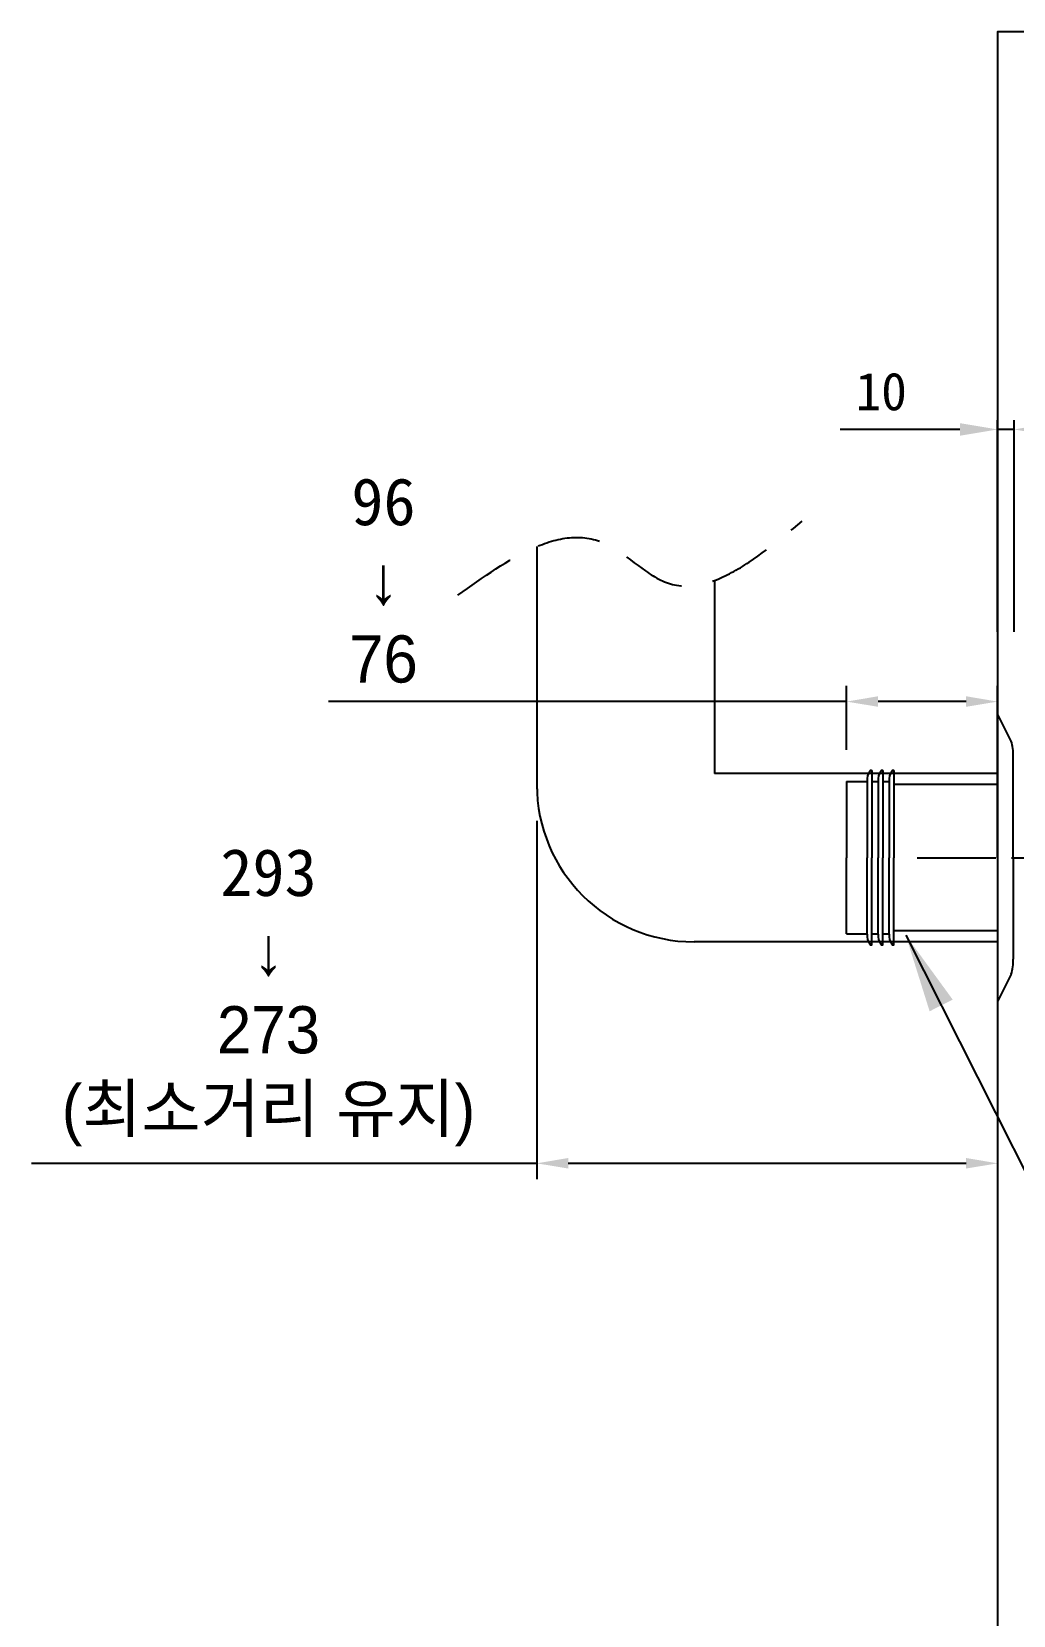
# Model space of a CAD drawing. Extents: x -2137 to 3740, y 68 to 2359.
# Drawn here: x -2137 to -1513, y 1213 to 2220 of the extents above; entities that cross this region are included whole.
import ezdxf

# ---------------------------------------------------------------- set-up
doc = ezdxf.new("R2010")
doc.units = 0
doc.header["$LTSCALE"] = 20
doc.header["$MEASUREMENT"] = 0
doc.linetypes.add('ACISOTGL', pattern=[3, 2, -1])
doc.linetypes.add('CENTER', pattern=[2, 1.25, -0.25, 0.25, -0.25])
doc.layers.get('0').update_dxf_attribs({"linetype": 'CONTINUOUS'})
doc.layers.get('DEFPOINTS').update_dxf_attribs({"linetype": 'CONTINUOUS'})
for name, color, linetype in [('1', 7, 'CONTINUOUS'), ('6', 6, 'CONTINUOUS'), ('CENTER', 2, 'CENTER'), ('전열', 7, 'CONTINUOUS')]:
    doc.layers.add(name, color=color, linetype=linetype)
doc.dimstyles.get("Standard").update_dxf_attribs({"dimtxt": 2.7, "dimasz": 2.5, "dimexe": 1.5, "dimexo": 1.5, "dimgap": 1.5, "dimtad": 1, "dimdec": 0, "dimlfac": 10, "dimzin": 0, "dimdsep": 46, "dimtxsty": 'Standard', "dimcen": 0, "dimclrt": 2, "dimadec": 0, "dimazin": 0, "dimtfac": 1, "dimtdec": 0, "dimtmove": 0, "dimatfit": 3, "dimfxl": 0, "dimtolj": 1, "dimtzin": 0, "dimarcsym": 0})

# ---------------------------------------------------------------- blocks, each defined once
blk = doc.blocks.new('*D15')
at = {"color": 3, "lineweight": -2}
for p, q in [((-1522.6, 1838.4), (-1522.6, 1973.1)), ((-1512.1, 1838.4), (-1512.1, 1973.1)), ((-1546.6, 1967.1), (-1622.6, 1967.1)), ((-1512.1, 1967.1), (-1522.6, 1967.1)), ((-1488.1, 1967.1), (-1464.1, 1967.1))]:
    blk.add_line(p, q, dxfattribs=at)
at = {"color": 3}
for points in [[(-1546.6, 1971.1), (-1546.6, 1963.1), (-1522.6, 1967.1)], [(-1488.1, 1971.1), (-1488.1, 1963.1), (-1512.1, 1967.1)]]:
    blk.add_solid(points, dxfattribs=at)
at = {"layer": 'DEFPOINTS', "color": 0}
for p in [(-1512.1, 1967.1), (-1522.6, 1836.6), (-1512.1, 1836.6)]:
    blk.add_point(p, dxfattribs=at)
at = {"color": 2, "insert": (-1596.6, 1991.1), "char_height": 24, "attachment_point": 5}
blk.add_mtext('\\A1;10', dxfattribs=at)
blk = doc.blocks.new('*D23')
at = {"layer": '1', "color": 3, "lineweight": -2}
for p, q in [((-1815.6, 1718.4), (-1815.6, 1490.6)), ((-1522.6, 1583.4), (-1522.6, 1490.6)), ((-1815.6, 1500.6), (-2136.8, 1500.6)), ((-1542.6, 1500.6), (-1795.6, 1500.6))]:
    blk.add_line(p, q, dxfattribs=at)
at = {"layer": '1', "color": 3}
for points in [[(-1795.6, 1504), (-1795.6, 1497.3), (-1815.6, 1500.6)], [(-1542.6, 1504), (-1542.6, 1497.3), (-1522.6, 1500.6)]]:
    blk.add_solid(points, dxfattribs=at)
at = {"layer": 'DEFPOINTS', "color": 0}
for p in [(-1815.6, 1738.4), (-1522.6, 1603.4), (-1522.6, 1500.6)]:
    blk.add_point(p, dxfattribs=at)
at = {"layer": '1', "color": 1, "insert": (-1986.2, 1606), "char_height": 30, "attachment_point": 5}
blk.add_mtext('\\A1;293\\P{\\fGulim|b0|i0|c129|p50;↓\\P273 \\P(최소거리 유지)}', dxfattribs=at)
blk = doc.blocks.new('*D24')
at = {"layer": '1', "color": 3, "lineweight": -2}
for p, q in [((-1618.6, 1763.4), (-1618.6, 1804.1)), ((-1522.6, 1761.4), (-1522.6, 1804.1)), ((-1618.6, 1794.1), (-1948.1, 1794.1)), ((-1542.6, 1794.1), (-1598.6, 1794.1))]:
    blk.add_line(p, q, dxfattribs=at)
at = {"layer": '1', "color": 3}
for points in [[(-1598.6, 1797.5), (-1598.6, 1790.8), (-1618.6, 1794.1)], [(-1542.6, 1797.5), (-1542.6, 1790.8), (-1522.6, 1794.1)]]:
    blk.add_solid(points, dxfattribs=at)
at = {"layer": 'DEFPOINTS', "color": 0}
for p in [(-1522.6, 1794.1), (-1618.6, 1743.4), (-1522.6, 1741.4)]:
    blk.add_point(p, dxfattribs=at)
at = {"layer": '1', "color": 1, "insert": (-1913.1, 1871), "char_height": 30, "width": 50, "attachment_point": 5}
blk.add_mtext('\\A1;96\\P{\\fGulim|b0|i0|c129|p50;↓\\P76}', dxfattribs=at)

msp = doc.modelspace()

# ---------------------------------------------------------------- linework, layer by layer
at = {"color": 6}
for p, q in [((-1522.6, 1694.9), (-1522.6, 1786.4)), ((-1513.9, 1769), (-1522.6, 1786.4)), ((-1512.6, 1694.9), (-1512.6, 1759.5)), ((-1522.6, 1694.9), (-1522.6, 1603.4)), ((-1512.6, 1694.9), (-1512.6, 1630.3)), ((-1513.9, 1620.8), (-1522.6, 1603.4))]:
    msp.add_line(p, q, dxfattribs=at)
at = {"color": 5}
for p, q in [((-1522.6, 1741.4), (-1588.6, 1741.4)), ((-1522.6, 1648.4), (-1588.6, 1648.4))]:
    msp.add_line(p, q, dxfattribs=at)
at = {"color": 6}
for centre, start, end in [((-1547.6, 1759.5), 0, 15.7342), ((-1547.6, 1630.3), 344.2658, 0)]:
    msp.add_arc(centre, 35, start, end, dxfattribs=at)
at = {"layer": '1', "color": 4}
for p, q in [((-1522.6, 1748.4), (-1702.6, 1748.4)), ((-1522.6, 1641.4), (-1715.6, 1641.4))]:
    msp.add_line(p, q, dxfattribs=at)
for points in [[(-1815.6, 1892.6), (-1815.6, 1738.4)], [(-1702.6, 1871.1), (-1702.6, 1748.4)]]:
    msp.add_lwpolyline(points, dxfattribs=at)
msp.add_arc((-1715.6, 1741.4), 100, 180, 270, dxfattribs=at)
at = {"layer": '1', "color": 7, "linetype": 'ACISOTGL'}
msp.add_spline([(-1865.8, 1861.8), (-1772.9, 1894.9), (-1734.4, 1870.3), (-1646.8, 1908.7)], degree=3, dxfattribs=at)
at = {"layer": '6'}
msp.add_lwpolyline([(912.6, 2219.9), (-1522.6, 2219.9), (-1522.6, 294.9), (404.9, 294.9), (404.9, 1156.1)], dxfattribs=at)
at = {"layer": 'CENTER', "color": 2, "linetype": 'CENTER', "ltscale": 2}
msp.add_line((-1573.8, 1694.9), (-862.7, 1694.9), dxfattribs=at)
at = {"layer": 'DEFPOINTS', "color": 0, "linetype": 'ByBlock'}
msp.add_point((-1512.6, 1694.9), dxfattribs=at)
at = {"layer": '전열', "color": 3}
for p, q in [((-1618.6, 1743.4), (-1605.6, 1743.4)), ((-1618.6, 1743.4), (-1618.6, 1694.9)), ((-1605.6, 1743.4), (-1605.6, 1694.9)), ((-1603.1, 1750.4), (-1602.8, 1750.4)), ((-1602.6, 1750.2), (-1602.6, 1694.9)), ((-1602.6, 1743.4), (-1598.6, 1743.4)), ((-1598.6, 1743.4), (-1598.6, 1694.9)), ((-1596.1, 1750.4), (-1595.8, 1750.4)), ((-1595.6, 1750.2), (-1595.6, 1694.9)), ((-1595.6, 1743.4), (-1591.6, 1743.4)), ((-1591.6, 1743.4), (-1591.6, 1694.9)), ((-1589.1, 1750.4), (-1588.8, 1750.4)), ((-1588.6, 1750.2), (-1588.6, 1694.9)), ((-1618.6, 1646.4), (-1618.6, 1694.9)), ((-1605.6, 1646.4), (-1605.6, 1694.9)), ((-1602.6, 1639.6), (-1602.6, 1694.9)), ((-1598.6, 1646.4), (-1598.6, 1694.9)), ((-1595.6, 1639.6), (-1595.6, 1694.9)), ((-1591.6, 1646.4), (-1591.6, 1694.9)), ((-1588.6, 1639.6), (-1588.6, 1694.9)), ((-1618.6, 1646.4), (-1605.6, 1646.4)), ((-1602.6, 1646.4), (-1598.6, 1646.4)), ((-1595.6, 1646.4), (-1591.6, 1646.4)), ((-1603.1, 1639.4), (-1602.8, 1639.4)), ((-1596.1, 1639.4), (-1595.8, 1639.4)), ((-1589.1, 1639.4), (-1588.8, 1639.4))]:
    msp.add_line(p, q, dxfattribs=at)
for centre, radius, start, end in [((-1595, 1744.2), 10.6, 146.9391, 184.1555), ((-1603.1, 1749.4), 1, 90, 146.9391), ((-1602.8, 1750.2), 0.2, 0, 90), ((-1588, 1744.2), 10.6, 146.9391, 184.1555), ((-1596.1, 1749.4), 1, 90, 146.9391), ((-1595.8, 1750.2), 0.2, 0, 90), ((-1581, 1744.2), 10.6, 146.9391, 184.1555), ((-1589.1, 1749.4), 1, 90, 146.9391), ((-1588.8, 1750.2), 0.2, 0, 90), ((-1595, 1645.6), 10.6, 175.8445, 213.0609), ((-1588, 1645.6), 10.6, 175.8445, 213.0609), ((-1581, 1645.6), 10.6, 175.8445, 213.0609), ((-1603.1, 1640.4), 1, 213.0609, 270), ((-1602.8, 1639.6), 0.2, 270, 0), ((-1596.1, 1640.4), 1, 213.0609, 270), ((-1595.8, 1639.6), 0.2, 270, 0), ((-1589.1, 1640.4), 1, 213.0609, 270), ((-1588.8, 1639.6), 0.2, 270, 0)]:
    msp.add_arc(centre, radius, start, end, dxfattribs=at)

# ---------------------------------------------------------------- dimensions: what is measured, and where the dimension line sits
dim = msp.add_linear_dim(base=(-1512.14, 1967.1325), p1=(-1522.6047, 1836.6343), p2=(-1512.14, 1836.6343), dimstyle='Standard', override={"dimscale": 1.2, "dimtxt": 20, "dimasz": 20, "dimexe": 5, "dimgap": 10, "dimtoh": 1, "dimlfac": 1, "dimzin": 12, "dimclrd": 3, "dimclre": 3, "dimazin": 2, "dimarcsym": 1})
dim.commit()
dim.dimension.update_dxf_attribs({"geometry": '*D15', "text_midpoint": (-1596.6047, 1967.1325), "dimtype": 160})
at = {"layer": '1'}
for base, p1, p2, text, picture, middle in [((-1522.6, 1794.1), (-1618.6, 1743.4), (-1522.6, 1741.4), '<>\\P{\\fGulim|b0|i0|c129|p50;↓\\P76}', '*D24', (-1913.1, 1794.1)), ((-1522.6, 1500.6), (-1815.6, 1738.4), (-1522.6, 1603.4), '<>\\P{\\fGulim|b0|i0|c129|p50;↓\\P273 \\P(최소거리 유지)}', '*D23', (-1986.2, 1500.6))]:
    dim = msp.add_linear_dim(base=base, p1=p1, p2=p2, text=text, dimstyle='Standard', override={"dimtxt": 30, "dimasz": 20, "dimexe": 10, "dimexo": 20, "dimgap": 10, "dimtih": 1, "dimtoh": 1, "dimlfac": 1, "dimrnd": 0.5, "dimzin": 8, "dimclrd": 3, "dimclre": 3, "dimclrt": 1, "dimarcsym": 1}, dxfattribs=at)
    dim.commit()
    dim.dimension.update_dxf_attribs({"geometry": picture, "text_midpoint": middle, "dimtype": 160})

# ---------------------------------------------------------------- leaders
msp.add_leader([(-1581, 1645.6), (-1420.9, 1328.2), (-0.1, 1328.2)], dimstyle='Standard', override={"dimtxt": 30, "dimasz": 50, "dimexe": 10, "dimexo": 5, "dimgap": 10, "dimtad": 0, "dimtih": 1, "dimtoh": 1, "dimdec": 0, "dimlfac": 1, "dimrnd": 0.5, "dimzin": 8, "dimclrd": 7, "dimclre": 3, "dimtdec": 0, "dimarcsym": 1}, dxfattribs=at)

doc.saveas('drawing.dxf')
